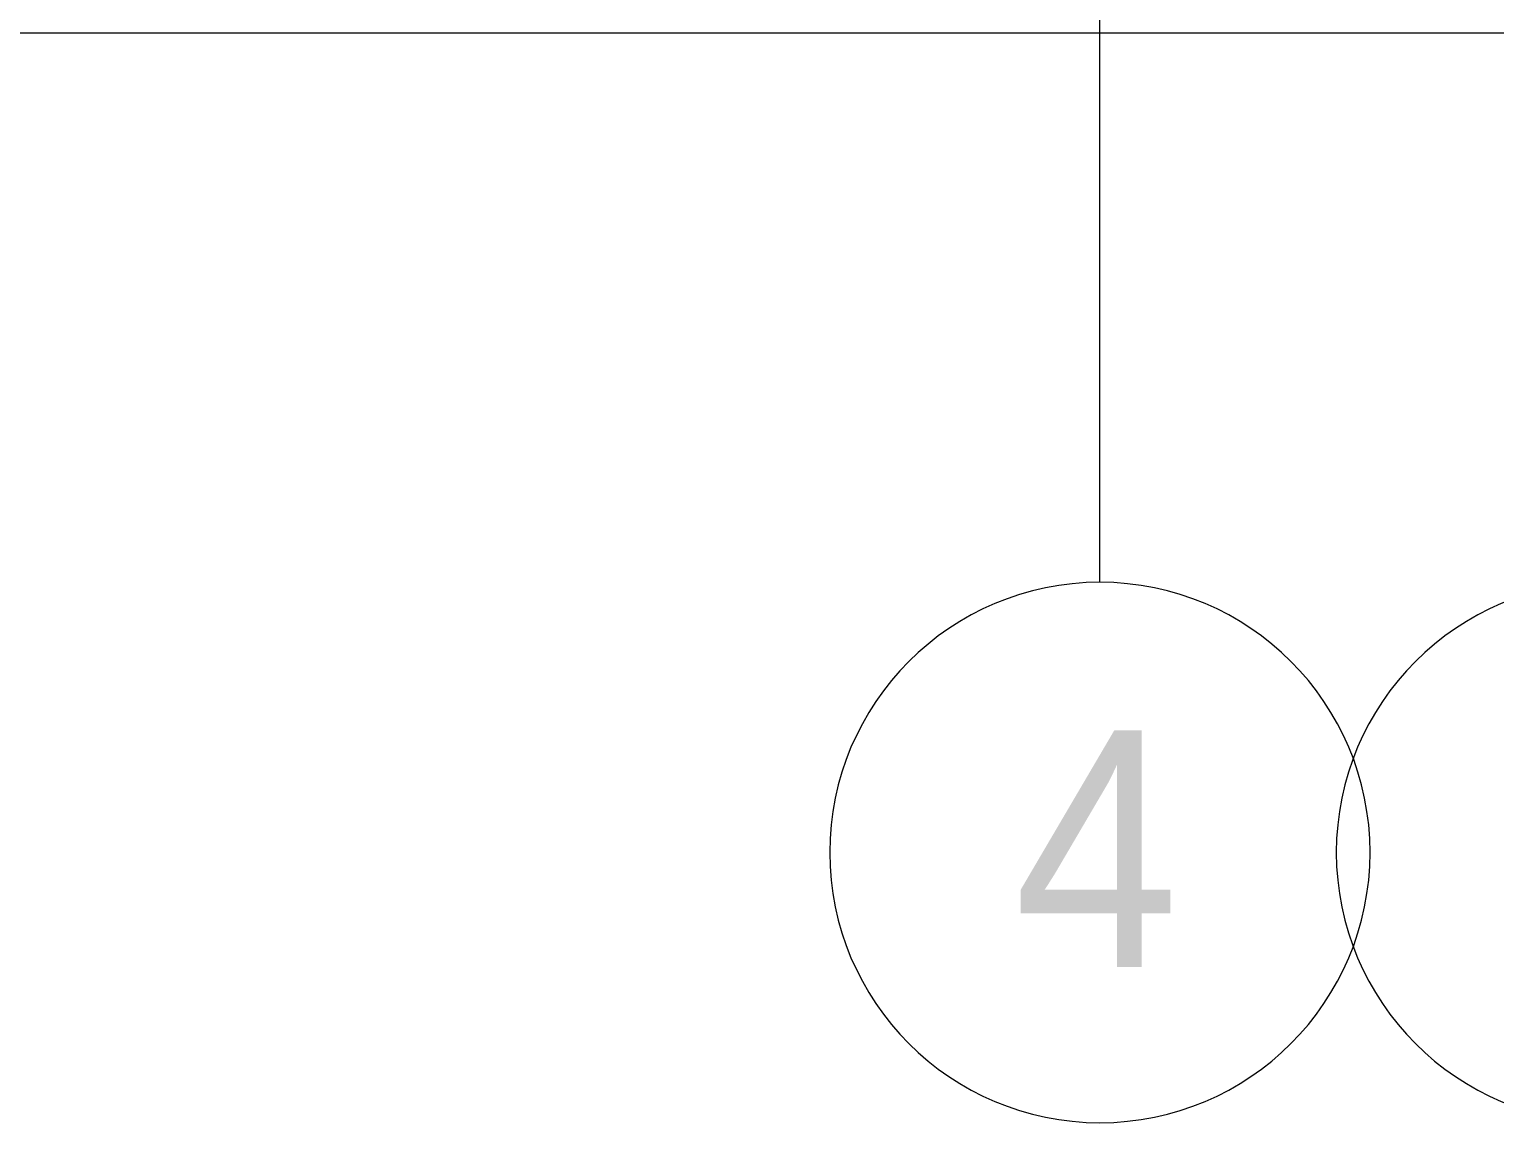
# Model space of a CAD drawing. Header units: millimetres. Extents: x -1178 to 415037, y -3506 to 42334.
# Drawn here: x 9340 to 13679, y -3506 to -269 of the extents above; entities that cross this region are included whole.
import ezdxf

# ---------------------------------------------------------------- set-up
doc = ezdxf.new("R2010")
doc.units = ezdxf.units.MM
for name, color, linetype, lineweight in [('A-WALL', 7, 'Continuous', 5), ('Оси', 7, 'Continuous', 9), ('Оси-1', 7, 'Continuous', 20)]:
    doc.layers.add(name, color=color, linetype=linetype, lineweight=lineweight)
doc.styles.add('Arial', font='arial.ttf', dxfattribs={"width": 0.9, "height": 700})

# ---------------------------------------------------------------- blocks, each defined once
blk = doc.blocks.new('Ось сетки - D8-29747960-Объем проектирования 1 этажа')
at = {"layer": 'Оси-1'}
for start, end in [(360, 180), (180, 360)]:
    blk.add_arc((0, 0), 4, start, end, dxfattribs=at)

msp = doc.modelspace()

# ---------------------------------------------------------------- linework, layer by layer
at = {"layer": 'A-WALL'}
msp.add_line((72280, -280), (-290, -280), dxfattribs=at)
at = {"layer": 'Оси'}
msp.add_line((12510, -1906.3), (12510, 3093.7), dxfattribs=at)

# ---------------------------------------------------------------- block references
at = {"layer": 'Оси-1', "xscale": 199.9999999999999, "yscale": 199.9999999999999, "zscale": 199.9999999999999}
for p in [(12510, -2706.3), (14010, -2706.3)]:
    msp.add_blockref('Ось сетки - D8-29747960-Объем проектирования 1 этажа', p, dxfattribs=at)

# ---------------------------------------------------------------- texts
at = {"layer": 'Оси', "insert": (12255, -2345), "char_height": 700, "width": 606.076, "attachment_point": 1, "style": 'Arial'}
msp.add_mtext('\\fArial|b0|i0|c204|p34|;\\W.9;4', dxfattribs=at)

doc.saveas('drawing.dxf')
